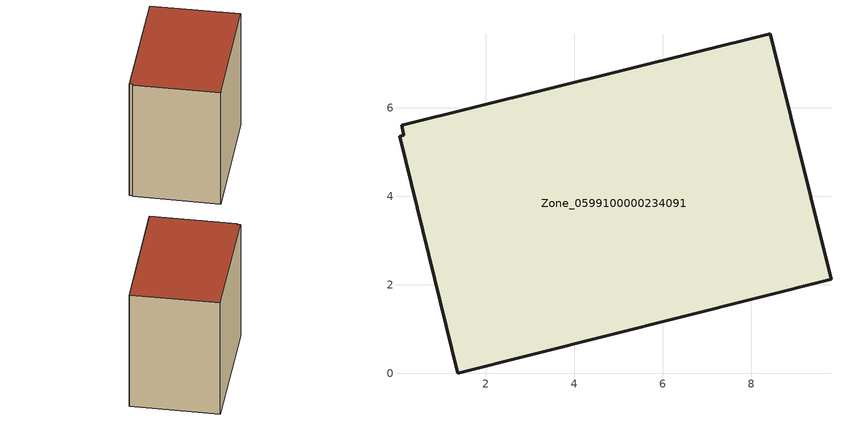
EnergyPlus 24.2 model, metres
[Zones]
Zone_0599100000234091
 floor ground (C_G): 0.1,5.6 8.43,7.68 9.81,2.13 1.37,0 0.05,5.36 0.15,5.39 z0
 wall outside (C_F): 9.81,2.13 8.43,7.68 0.1,5.6 0.15,5.39 0.05,5.36 1.37,0 9.81,2.13 z0:8.37
 roof outside (C_R): 8.43,7.68 0.1,5.6 0.15,5.39 0.05,5.36 1.37,0 9.81,2.13 z8.37
[BUILDING]
Pand.0599100000234091: North Axis=0; Terrain=City; Loads Convergence Tolerance Value=0.04; Temperature Convergence Tolerance Value=0.4; Solar Distribution=FullExterior; Maximum Number of Warmup Days=25; Minimum Number of Warmup Days=1
[Site:Location]
Rotterdam.The.Hague.AP_ZH_NLD Design_Conditions: Latitude=51.96; Longitude=4.45; Time Zone=1; Elevation=-4.5
[SITE:GROUNDTEMPERATURE:BUILDINGSURFACE]
18, 18, 18, 18, 18, 18, 18, 18, 18, 18, 18, 18
[MATERIAL] Thermal Absorptance=0.9; Solar Absorptance=0.7; Visible Absorptance=0.7
Name | Roughness | Thickness | Conductivity | Density | Specific Heat
G.TC.1975-1991 | MediumSmooth | 0.15 | 0.288461 | 540 | 1210
F.TC.1975-1991 | Rough | 0.3 | 0.230769 | 1920 | 840
R.TC.1975-1991 | MediumRough | 0.2 | 0.153846 | 1500 | 1000
[CONSTRUCTION]
C_G: G.TC.1975-1991
C_F: F.TC.1975-1991
C_R: R.TC.1975-1991
[ZONE]
Zone_0599100000234091: Type=1; Multiplier=1; Ceiling Height=Autocalculate; Volume=Autocalculate; Floor Area=autocalculate; Part of Total Floor Area=Yes
[ZONEINFILTRATION:DESIGNFLOWRATE]
Infil_Zone_0599100000234091: Zone or ZoneList or Space or SpaceList=Zone_0599100000234091; Schedule=AlwaysOn; Design Flow Rate Calculation Method=Flow/Area; Flow Rate per Floor Area=0.003; Constant Term Coefficient=1; Temperature Term Coefficient=0; Velocity Term Coefficient=0; Velocity Squared Term Coefficient=0
[HVACTEMPLATE:ZONE:IDEALLOADSAIRSYSTEM]
Zone_0599100000234091: Maximum Heating Supply Air Temperature=50; Minimum Cooling Supply Air Temperature=13; Maximum Heating Supply Air Humidity Ratio=0.0156; Minimum Cooling Supply Air Humidity Ratio=0.0077; Heating Limit=NoLimit; Cooling Limit=NoLimit; Dehumidification Control Type=ConstantSensibleHeatRatio; Cooling Sensible Heat Ratio=0.7; Dehumidification Setpoint=60; Humidification Control Type=None; Humidification Setpoint=30; Outdoor Air Method=None; Outdoor Air Flow Rate per Person=0.00944; Outdoor Air Flow Rate per Zone Floor Area=0; Outdoor Air Flow Rate per Zone=0; Demand Controlled Ventilation Type=None; Outdoor Air Economizer Type=NoEconomizer; Heat Recovery Type=None; Sensible Heat Recovery Effectiveness=0.7; Latent Heat Recovery Effectiveness=0.65
[ZONECONTROL:THERMOSTAT]
ThermostatControl_Zone_0599100000234091: Zone or ZoneList=Zone_0599100000234091; Control Type Schedule=DualSetpointControlType; Control 1=Thermostat_Zone_0599100000234091; Temperature Difference Between Cutout And Setpoint=0
[THERMOSTATSETPOINT:DUALSETPOINT]
Thermostat_Zone_0599100000234091: Heating Setpoint Temperature Schedule=HeatingSetpoint_Zone_0599100000234091; Cooling Setpoint Temperature Schedule=CoolingSetpoint_Zone_0599100000234091
[SCHEDULE:COMPACT]
HeatingSetpoint_Zone_0599100000234091: Through: 12/31, For: AllDays, Until: 24:00, 21
CoolingSetpoint_Zone_0599100000234091: Through: 12/31, For: AllDays, Until: 24:00, 24
DualSetpointControlType: Through: 12/31, For: AllDays, Until: 24:00, 4
AlwaysOn: Through: 12/31, For: AllDays, Until: 24:00, 1
